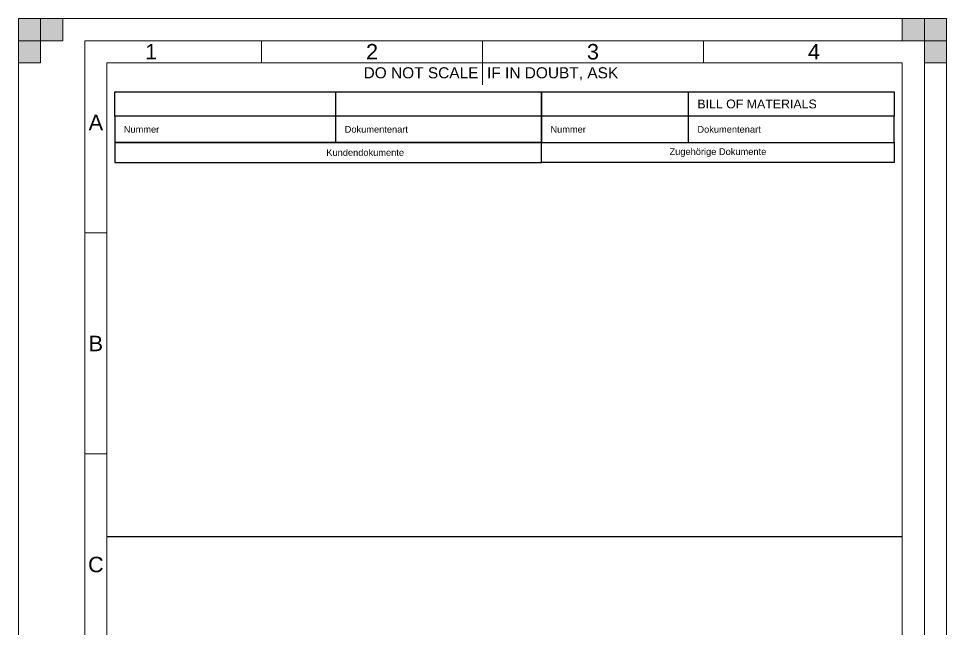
# Paper-space layout 'A4 - Portrait' of a CAD drawing. Header units: millimetres. Extents: x 0 to 210, y 0 to 297.
# Drawn here: x 0 to 210, y 159 to 297 of the extents above; entities that cross this region are included whole.
import ezdxf
from ezdxf.enums import TextEntityAlignment as Align

# ---------------------------------------------------------------- set-up
doc = ezdxf.new("R2010")
doc.units = ezdxf.units.MM
for name, color, linetype, lineweight in [('CDL_FRAME', 7, 'Continuous', 18), ('CDL_FRAME_GREEN', 3, 'Continuous', 18), ('CDL_FRAME_RED', 1, 'Continuous', 18), ('CDL_FRAME_YELLOW', 2, 'Continuous', 18)]:
    doc.layers.add(name, color=color, linetype=linetype, lineweight=lineweight)
for name, color, linetype in [('CDL_LANGUAGE_DE', 3, 'Continuous'), ('CDL_TITLE_BLOCK', 7, 'Continuous'), ('CDL_TITLE_BLOCK_CYAN', 4, 'Continuous'), ('CDL_TITLE_BLOCK_GREEN', 3, 'Continuous'), ('CDL_TITLE_BLOCK_RED', 1, 'Continuous')]:
    doc.layers.add(name, color=color, linetype=linetype)
doc.layers.add('CDL_TITLE_BLOCK_BLUE', color=5, linetype='Continuous', plot=False)
doc.styles.add('RHI-CD2012', font='arial.ttf', dxfattribs={"height": 3})
doc.styles.add('RHI_BORDER', font='arial.ttf')
doc.styles.add('RHI_HEADER2017-H1_5', font='arial.ttf', dxfattribs={"height": 1.5})
doc.styles.add('RHI_HEADER2017-H2', font='arial.ttf', dxfattribs={"height": 2})
doc.styles.add('RHI_HEADER2017-H3', font='arial.ttf', dxfattribs={"height": 3})
doc.styles.add('RHI_HEADER2017-H4', font='arial.ttf', dxfattribs={"height": 4})
doc.styles.get("Standard").update_dxf_attribs({"font": 'arial.ttf'})

# ---------------------------------------------------------------- blocks, each defined once
blk = doc.blocks.new('CDB_Additional Documents - Single line')
at = {"layer": 'CDL_TITLE_BLOCK_GREEN'}
blk.add_line((33.27, 0), (33.27, 5.5), dxfattribs=at)
blk.add_lwpolyline([(0, 5.5), (79.82, 5.5), (79.82, 0), (0, 0)], close=True, dxfattribs=at)
at = {"style": 'RHI_HEADER2017-H2'}
blk.add_attdef('TYPE', text='', height=2, dxfattribs=at).set_placement((35.27, 2.75), align=Align.MIDDLE_LEFT)
at = {"layer": 'CDL_TITLE_BLOCK', "style": 'RHI_HEADER2017-H2'}
blk.add_attdef('NUMBER', text='', height=2, dxfattribs=at).set_placement((2, 2.75), align=Align.MIDDLE_LEFT)
blk = doc.blocks.new('CDB_Customer Documents - Single line')
at = {"layer": 'CDL_TITLE_BLOCK_GREEN'}
blk.add_line((33.27, 0), (33.27, 5.5), dxfattribs=at)
blk.add_lwpolyline([(-16.73, 5.5), (79.82, 5.5), (79.82, 0), (-16.73, 0)], close=True, dxfattribs=at)
at = {"style": 'RHI_HEADER2017-H2'}
blk.add_attdef('TYPE', text='', height=2, dxfattribs=at).set_placement((35.27, 2.75), align=Align.MIDDLE_LEFT)
at = {"layer": 'CDL_TITLE_BLOCK', "style": 'RHI_HEADER2017-H2'}
blk.add_attdef('NUMBER', text='', height=2, dxfattribs=at).set_placement((-14.73, 2.75), align=Align.MIDDLE_LEFT)
blk = doc.blocks.new('CDB_Addintional documents')
at = {"layer": 'CDL_TITLE_BLOCK'}
blk.add_line((-46.55, 4.5), (-46.55, 10.5), dxfattribs=at)
for points in [[(0, 10.5), (-79.82, 10.5), (-79.82, 4.5), (0, 4.5)], [(-79.82, 4.5), (0, 4.5), (0, 0), (-79.82, 0)]]:
    blk.add_lwpolyline(points, close=True, dxfattribs=at)
at = {"layer": 'CDL_LANGUAGE_DE', "char_height": 1.5, "line_spacing_factor": 0.88, "style": 'RHI-CD2012'}
for s, insert, attachment_point in [('Nummer', (-77.82, 7.5), 4), ('Zugehörige Dokumente', (-39.91, 2.25), 5)]:
    blk.add_mtext(s, dxfattribs=dict(at, insert=insert, attachment_point=attachment_point))
at = {"layer": 'CDL_LANGUAGE_DE', "insert": (-44.55, 7.5), "char_height": 1.5, "width": 31.3227, "attachment_point": 4, "style": 'RHI-CD2012'}
blk.add_mtext('Dokumentenart', dxfattribs=at)
blk = doc.blocks.new('CDB_client documents')
at = {"layer": 'CDL_TITLE_BLOCK'}
blk.add_line((-46.55, 4.5), (-46.55, 10.5), dxfattribs=at)
for points in [[(-96.55, 4.5), (0, 4.5), (0, 10.5), (-96.55, 10.5)], [(0, 4.5), (-96.55, 4.5), (-96.55, 0), (0, 0)]]:
    blk.add_lwpolyline(points, close=True, dxfattribs=at)
at = {"layer": 'CDL_LANGUAGE_DE', "char_height": 1.5, "line_spacing_factor": 0.88, "style": 'RHI-CD2012'}
for s, insert, attachment_point in [('Nummer', (-94.55, 7.5), 4), ('Kundendokumente', (-39.91, 2.25), 5)]:
    blk.add_mtext(s, dxfattribs=dict(at, insert=insert, attachment_point=attachment_point))
at = {"layer": 'CDL_LANGUAGE_DE', "insert": (-44.55, 7.5), "char_height": 1.5, "width": 31.3227, "attachment_point": 4, "style": 'RHI-CD2012'}
blk.add_mtext('Dokumentenart', dxfattribs=at)
blk = doc.blocks.new('PORTRAIT_DINA4_FRAME_REV03_ISO5457')
at = {"layer": 'CDL_FRAME_GREEN', "linetype": 'Continuous'}
h = blk.add_hatch(color=256, dxfattribs=at)
h.dxf.hatch_style = 1
h.paths.add_polyline_path([(5, 297), (0, 297), (0, 292), (5, 292)])
h = blk.add_hatch(color=256, dxfattribs=at)
h.dxf.hatch_style = 1
h.paths.add_polyline_path([(5, 292), (10, 292), (10, 297), (5, 297)])
h = blk.add_hatch(color=256, dxfattribs=at)
h.dxf.hatch_style = 1
h.paths.add_polyline_path([(205, 297), (200, 297), (200, 292), (205, 292)])
h = blk.add_hatch(color=256, dxfattribs=at)
h.dxf.hatch_style = 1
h.paths.add_polyline_path([(205, 292), (210, 292), (210, 297), (205, 297)])
h = blk.add_hatch(color=256, dxfattribs=at)
h.dxf.hatch_style = 1
h.paths.add_polyline_path([(5, 292), (0, 292), (0, 287), (5, 287)])
h = blk.add_hatch(color=256, dxfattribs=at)
h.dxf.hatch_style = 1
h.paths.add_polyline_path([(205, 287), (210, 287), (210, 292), (205, 292)])
at = {"layer": 'CDL_FRAME', "linetype": 'Continuous'}
for p, q in [((105, 282), (105, 292)), ((20, 287), (200, 287)), ((20, 10), (20, 287)), ((200, 10), (200, 287))]:
    blk.add_line(p, q, dxfattribs=at)
at = {"layer": 'CDL_FRAME_GREEN', "linetype": 'Continuous'}
for p, q in [((0, 297), (210, 297)), ((0, 0), (0, 297)), ((210, 0), (210, 297))]:
    blk.add_line(p, q, dxfattribs=at)
for points in [[(5, 287), (0, 287), (0, 297), (5, 297)], [(0, 292), (10, 292), (10, 297), (0, 297)], [(210, 292), (200, 292), (200, 297), (210, 297)], [(205, 287), (210, 287), (210, 297), (205, 297)]]:
    blk.add_lwpolyline(points, close=True, dxfattribs=at)
at = {"layer": 'CDL_FRAME_RED', "linetype": 'Continuous'}
for p, q in [((15, 5), (15, 292)), ((15, 292), (205, 292)), ((205, 5), (205, 292))]:
    blk.add_line(p, q, dxfattribs=at)
at = {"layer": 'CDL_FRAME_YELLOW', "linetype": 'Continuous'}
for p, q in [((55, 287), (55, 292)), ((155, 287), (155, 292)), ((15, 248.5), (20, 248.5)), ((15, 198.5), (20, 198.5))]:
    blk.add_line(p, q, dxfattribs=at)
at = {"layer": 'CDL_FRAME_GREEN', "linetype": 'Continuous', "style": 'RHI_BORDER'}
for s, p in [('1', (30, 289.5)), ('2', (80, 289.5)), ('3', (130, 289.5)), ('4', (180, 289.5)), ('A', (17.5, 273.5)), ('B', (17.5, 223.5)), ('C', (17.5, 173.5))]:
    blk.add_text(s, height=3.5, dxfattribs=at).set_placement(p, align=Align.MIDDLE_CENTER)
at = {"layer": 'CDL_FRAME_GREEN', "insert": (106.9, 284.5), "char_height": 2.5, "attachment_point": 5}
blk.add_mtext_dynamic_manual_height_columns('{\\fArial|b0|i0|c0|p34;DO NOT SCALE  IF IN DOUBT, ASK}', width=60.0866, gutter_width=17.5, heights=[0], dxfattribs=at)
blk = doc.blocks.new('PORTRAIT_DINA4_TITLEBLOCK_REV07_ISO7200')
at = {"layer": 'CDL_TITLE_BLOCK_BLUE'}
blk.add_line((-180, 169.82), (0, 169.82), dxfattribs=at)
at = {"layer": 'CDL_TITLE_BLOCK'}
for tag, height, style, p in [('CONSIGNEE-1', 3, 'RHI_HEADER2017-H3', (-178.5, 51.61)), ('CONSIGNEE-2', 3, 'RHI_HEADER2017-H3', (-178.5, 47.11)), ('COUNTRY_CONSIGNEE', 2, 'RHI_HEADER2017-H2', (-178.5, 43.91)), ('CLIENT', 3, 'RHI_HEADER2017-H3', (-178.5, 35.61)), ('COUNTRY_CLIENT', 2, 'RHI_HEADER2017-H2', (-178.5, 32.41)), ('UNIT_1ST_LANGUAGE', 3, 'RHI_HEADER2017-H3', (-178.5, 24.11)), ('UNIT_DISCRIPTION_1_1ST_LANGUAGE', 2, 'RHI_HEADER2017-H2', (-178.5, 20.91)), ('UNIT_DISCRIPTION_2_1ST_LANGUAGE', 2, 'RHI_HEADER2017-H2', (-178.5, 17.41)), ('UNIT_2ND_LANGUAGE', 3, 'RHI_HEADER2017-H3', (-178.5, 11.61)), ('UNIT_DISCRIPTION_1_2ND_LANGUAGE', 2, 'RHI_HEADER2017-H2', (-178.5, 8.41)), ('UNIT_DISCRIPTION_2_2ND_LANGUAGE', 2, 'RHI_HEADER2017-H2', (-178.5, 4.91))]:
    blk.add_attdef(tag, text='', height=height, dxfattribs=dict(at, style=style)).set_placement(p, align=Align.BOTTOM_LEFT)
at = {"layer": 'CDL_TITLE_BLOCK', "style": 'RHI_HEADER2017-H4'}
for tag, p in [('GEN-TITLE-SCA{5.42}', (-9.75, 29.02)), ('SIZE', (-84, 4.5)), ('DWG_NO', (-63, 4.5)), ('OF', (-5.75, 4.5)), ('REV', (-43.25, 4.5)), ('PA.', (-17.25, 4.5))]:
    blk.add_attdef(tag, text='', height=3.5, dxfattribs=at).set_placement(p, align=Align.MIDDLE_CENTER)
at = {"layer": 'CDL_TITLE_BLOCK_CYAN', "style": 'RHI_HEADER2017-H2'}
for tag, p in [('REV_4', (-176.35, 109.82)), ('REV_4_STATE', (-169.05, 109.82)), ('REV_4_DATE_DRAWN', (-157.4, 109.82)), ('REV_4_DRAWN_BY', (-142.9, 109.82)), ('REV_4_CHECKING_DATE', (-128.4, 109.82)), ('REV_4_CHECKED_BY', (-113.9, 109.82)), ('REV_3', (-176.35, 104.07)), ('REV_3_STATE', (-169.05, 104.07)), ('REV_3_DATE_DRAWN', (-157.4, 104.07)), ('REV_3_DRAWN_BY', (-142.9, 104.07)), ('REV_3_CHECKING_DATE', (-128.4, 104.07)), ('REV_3_CHECKED_BY', (-113.9, 104.07)), ('REV_2', (-176.35, 98.57)), ('REV_2_STATE', (-169.05, 98.57)), ('REV_2_DATE_DRAWN', (-157.4, 98.57)), ('REV_2_DRAWN_BY', (-142.9, 98.57)), ('REV_2_CHECKING_DATE', (-128.4, 98.57)), ('REV_2_CHECKED_BY', (-113.9, 98.57)), ('REV_1', (-176.35, 93.07)), ('REV_1_STATE', (-169.05, 93.07)), ('REV_1_DATE_DRAWN', (-157.4, 93.07)), ('REV_1_DRAWN_BY', (-142.9, 93.07)), ('REV_1_CHECKING_DATE', (-128.4, 93.07)), ('REV_1_CHECKED_BY', (-113.9, 93.07))]:
    blk.add_attdef(tag, text='', height=2, dxfattribs=at).set_placement(p, align=Align.MIDDLE_CENTER)
for tag, p in [('REV_4_MODIFICATION', (-105.4, 109.82)), ('REV_3_MODIFICATION', (-105.4, 104.07)), ('REV_2_MODIFICATION', (-105.4, 98.57)), ('REV_1_MODIFICATION', (-105.4, 93.07))]:
    blk.add_attdef(tag, text='', height=2, dxfattribs=at).set_placement(p, align=Align.MIDDLE_LEFT)
at = {"layer": 'CDL_TITLE_BLOCK_RED', "style": 'RHI_HEADER2017-H3'}
for tag, p in [('APPROVAL_COMPANY', (-173.4, 152.82)), ('APPROVAL_BY', (-157.5, 128.32)), ('APPROVAL_DATE', (-157.5, 122.32))]:
    blk.add_attdef(tag, text='', height=3, dxfattribs=at).set_placement(p, align=Align.MIDDLE_LEFT)
at = {"layer": 'CDL_TITLE_BLOCK_RED'}
for tag, height, style, p in [('APPROVED', 1.5, 'RHI_HEADER2017-H1_5', (-88.4, 146.82)), ('APPR_AS_CORR', 1.5, 'RHI_HEADER2017-H1_5', (-88.4, 142.32)), ('REV_RESUB', 1.5, 'RHI_HEADER2017-H1_5', (-88.4, 137.82)), ('REJECTED', 1.5, 'RHI_HEADER2017-H1_5', (-88.4, 133.32)), ('CREATION_DATE', 2, 'RHI_HEADER2017-H2', (-62.21, 31.25)), ('DRAWN_BY', 2, 'RHI_HEADER2017-H2', (-46, 31.25)), ('CHECKING_DATE', 2, 'RHI_HEADER2017-H2', (-62, 26.75)), ('CHECKED_BY', 2, 'RHI_HEADER2017-H2', (-46, 26.75)), ('FORMER', 1.5, 'RHI_HEADER2017-H1_5', (-9.75, 15.95))]:
    blk.add_attdef(tag, text='', height=height, dxfattribs=dict(at, style=style)).set_placement(p, align=Align.MIDDLE_CENTER)

psp = doc.layouts.new('A4 - Portrait')

# ---------------------------------------------------------------- block references
at = {"layer": 'CDL_TITLE_BLOCK', "lineweight": 0}
psp.add_blockref('PORTRAIT_DINA4_FRAME_REV03_ISO5457', (0, 0), dxfattribs=at)
at = {"layer": 'CDL_TITLE_BLOCK'}
for name, p in [('CDB_Customer Documents - Single line', (38.54, 274.93)), ('CDB_client documents', (118.36, 264.43)), ('CDB_Addintional documents', (198.19, 264.43))]:
    psp.add_blockref(name, p, dxfattribs=at)
psp.add_blockref('CDB_Additional Documents - Single line', (118.36, 274.93), dxfattribs=at).add_auto_attribs({'TYPE': 'BILL OF MATERIALS'})

# ---------------------------------------------------------------- next in the draw order: block references
at = {"lineweight": 0}
psp.add_blockref('PORTRAIT_DINA4_TITLEBLOCK_REV07_ISO7200', (200, 10), dxfattribs=at)

doc.saveas('drawing.dxf')
